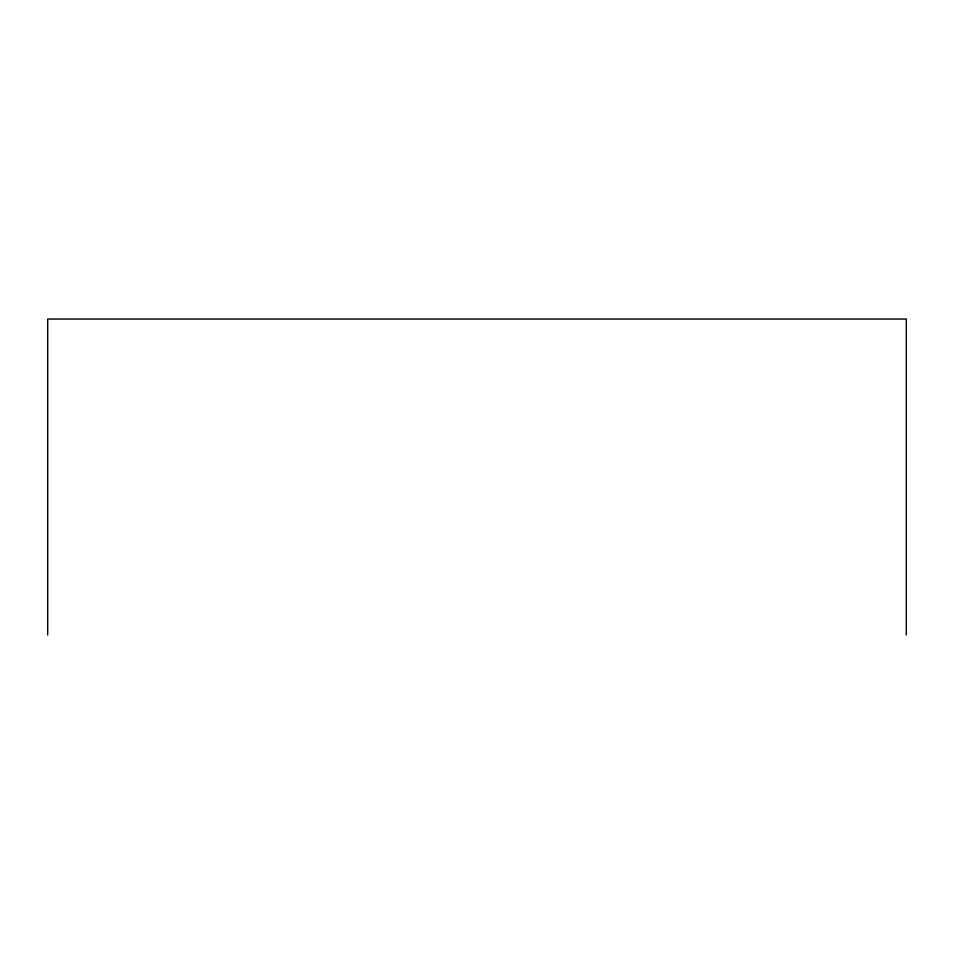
<?xml version="1.0" encoding="UTF-8"?>
<svg xmlns="http://www.w3.org/2000/svg" width="954" height="954" viewBox="0 0 954 954"><rect width="100%" height="100%" fill="white"/><g stroke="black" fill="none" stroke-linecap="round" stroke-linejoin="round"><path stroke-width="1.43" d="M906.3 634.959L906.3 319.041L47.7 319.041L47.7 634.959"/></g></svg>
